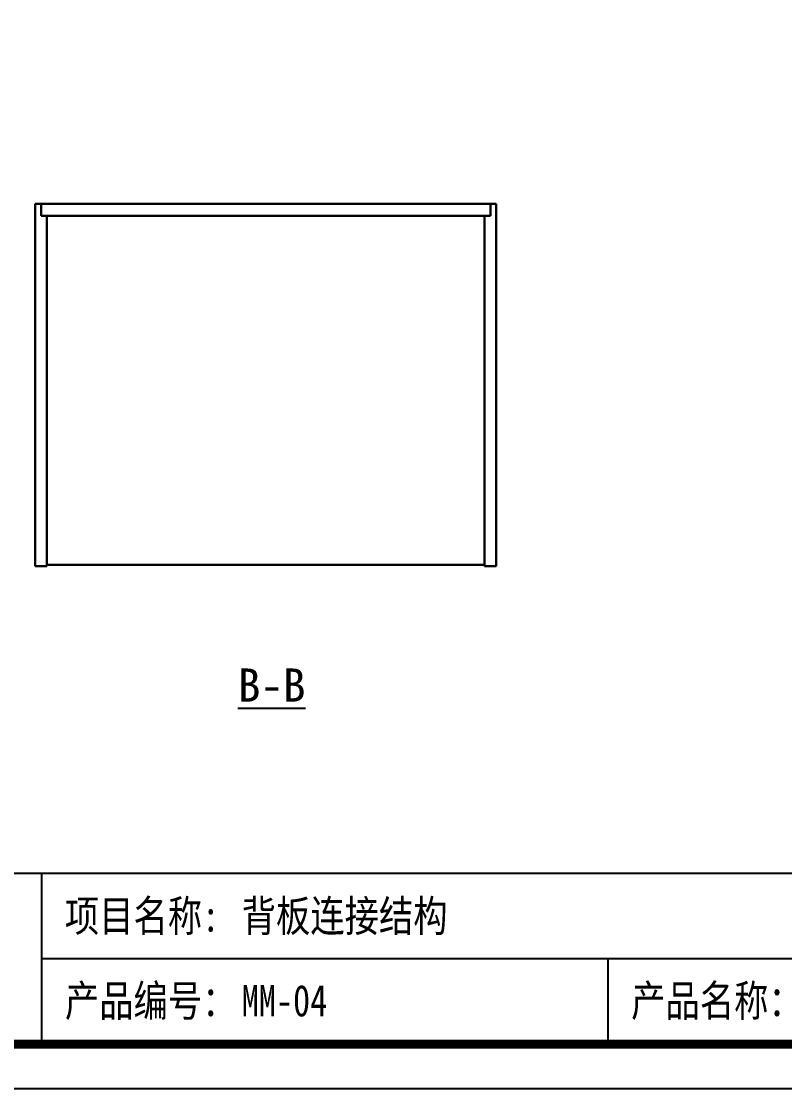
# Model space of a CAD drawing. Header units: millimetres. Extents: x 0 to 1097966, y -63096 to 223085.
# Drawn here: x 338078.2 to 338194.1, y -55611.6 to -55449.6 of the extents above; entities that cross this region are included whole.
import ezdxf

# ---------------------------------------------------------------- set-up
doc = ezdxf.new("R2010")
doc.units = ezdxf.units.MM
doc.layers.add('DZ-文字说明', color=1, linetype='Continuous')
doc.styles.add('DZ-宋体2.5', font='', dxfattribs={"width": 0.8, "height": 2.5})
doc.styles.add('TEXT', font='', dxfattribs={"width": 0.8})
doc.styles.add('宋体', font='')
doc.styles.get('DZ-宋体2.5').set_extended_font_data('SimSun')
doc.styles.get('TEXT').set_extended_font_data('SimSun')
doc.styles.get('宋体').set_extended_font_data('SimSun')
doc.dimstyles.new('副本 (2) (2) ISO-25', dxfattribs={"dimtxt": 18, "dimasz": 13, "dimexe": 6, "dimexo": 12, "dimgap": 6, "dimtad": 1, "dimtxsty": 'TEXT', "dimcen": 2.5, "dimclrd": 5, "dimclre": 5, "dimclrt": 5, "dimadec": 0, "dimazin": 0, "dimtfac": 1, "dimtmove": 0, "dimatfit": 3, "dimldrblk": 'BOXFILLED', "dimfxl": 1.25, "dimarcsym": 0})

# ---------------------------------------------------------------- blocks, each defined once
blk = doc.blocks.new('*D421')
at = {"color": 5, "lineweight": -2, "transparency": 16777216}
for p, q in [((338073.29, -55477.28), (338061.78, -55477.28)), ((338063.78, -55527.28), (338063.78, -55482.28)), ((338073.29, -55532.28), (338061.78, -55532.28))]:
    blk.add_line(p, q, dxfattribs=at)
at = {"color": 5, "lineweight": 5, "transparency": 16777216}
for points in [[(338062.94, -55482.28), (338064.61, -55482.28), (338063.78, -55477.28)], [(338062.94, -55527.28), (338064.61, -55527.28), (338063.78, -55532.28)]]:
    blk.add_solid(points, dxfattribs=at)
at = {"layer": 'Defpoints', "color": 0, "lineweight": 5, "transparency": 16777216}
for p in [(338063.78, -55477.28), (338080.29, -55477.28), (338080.29, -55532.28)]:
    blk.add_point(p, dxfattribs=at)
at = {"color": 5, "transparency": 16777216, "insert": (338058.78, -55504.78), "char_height": 6, "attachment_point": 5, "rotation": 90, "style": 'TEXT'}
blk.add_mtext('D', dxfattribs=at)
blk = doc.blocks.new('_BoxFilled')
at = {"color": 0, "linetype": 'ByBlock', "lineweight": -2}
blk.add_line((-0.5, 0), (-1, 0), dxfattribs=at)
at = {"color": 0, "linetype": 'ByBlock'}
blk.add_solid([(-0.5, 0.5), (0.5, 0.5), (-0.5, -0.5), (0.5, -0.5)], dxfattribs=at)

msp = doc.modelspace()

# ---------------------------------------------------------------- linework, layer by layer
at = {"lineweight": 30}
for p, q in [((338080.292, -55477.275), (338080.292, -55532.275)), ((338080.292, -55477.275), (338150.292, -55477.275)), ((338081.192, -55477.275), (338081.192, -55479.075)), ((338149.392, -55477.275), (338149.392, -55479.075)), ((338150.292, -55477.275), (338150.292, -55532.275)), ((338081.192, -55479.075), (338149.392, -55479.075)), ((338082.092, -55479.075), (338082.092, -55532.275)), ((338148.492, -55479.075), (338148.492, -55532.275)), ((338080.292, -55532.275), (338082.092, -55532.275)), ((338082.092, -55532.075), (338148.492, -55532.075)), ((338148.492, -55532.275), (338150.292, -55532.275))]:
    msp.add_line(p, q, dxfattribs=at)
msp.add_lwpolyline([(337985.218, -55611.578), (338552.218, -55611.578), (338552.218, -55210.628), (337985.218, -55210.628)], close=True)
at = {"const_width": 1.35}
msp.add_lwpolyline([(337991.968, -55604.828), (338545.468, -55604.828), (338545.468, -55217.378), (337991.968, -55217.378)], close=True, dxfattribs=at)
at = {"layer": 'DZ-文字说明', "color": 7}
for p, q in [((338081.299, -55604.828), (338081.299, -55578.851)), ((338081.299, -55591.839), (338545.468, -55591.839)), ((338167.217, -55591.839), (338167.217, -55604.828))]:
    msp.add_line(p, q, dxfattribs=at)
msp.add_lwpolyline([(337991.968, -55578.851), (338545.468, -55578.851), (338545.468, -55604.828), (337991.968, -55604.828)], close=True, dxfattribs=at)

# ---------------------------------------------------------------- texts
at = {"style": 'DZ-宋体2.5', "width": 0.8}
for s, p in [('项目名称:', (338084.813, -55587.745)), ('产品编号：', (338084.813, -55600.62)), ('产品名称：', (338170.757, -55600.611))]:
    msp.add_text(s, height=4.7732, dxfattribs=at).set_placement(p)
at = {"color": 4, "insert": (338106.927, -55550.315), "char_height": 5.03079, "width": 18.6579, "attachment_point": 4, "style": '宋体'}
msp.add_mtext('\\pi4.1445;{\\L\\C256;B-B}', dxfattribs=at)
at = {"color": 2, "style": 'DZ-宋体2.5', "width": 0.8}
for tag, p in [('背板连接结构', (338111.646, -55587.745)), ('MM-04', (338111.646, -55600.603))]:
    msp.add_attdef(tag, p, '', height=4.773, dxfattribs=at)

# ---------------------------------------------------------------- dimensions: what is measured, and where the dimension line sits
dim = msp.add_linear_dim(base=(338063.778, -55477.275), p1=(338080.292, -55532.275), p2=(338080.292, -55477.275), angle=90, text='D', dimstyle='副本 (2) (2) ISO-25', override={"dimtxt": 6, "dimasz": 5, "dimexe": 2, "dimexo": 7, "dimgap": 2, "dimfxl": 30, "dimfxlon": 1})
dim.commit()
dim.dimension.update_dxf_attribs({"geometry": '*D421', "text_midpoint": (338058.778, -55504.775)})

doc.saveas('drawing.dxf')
